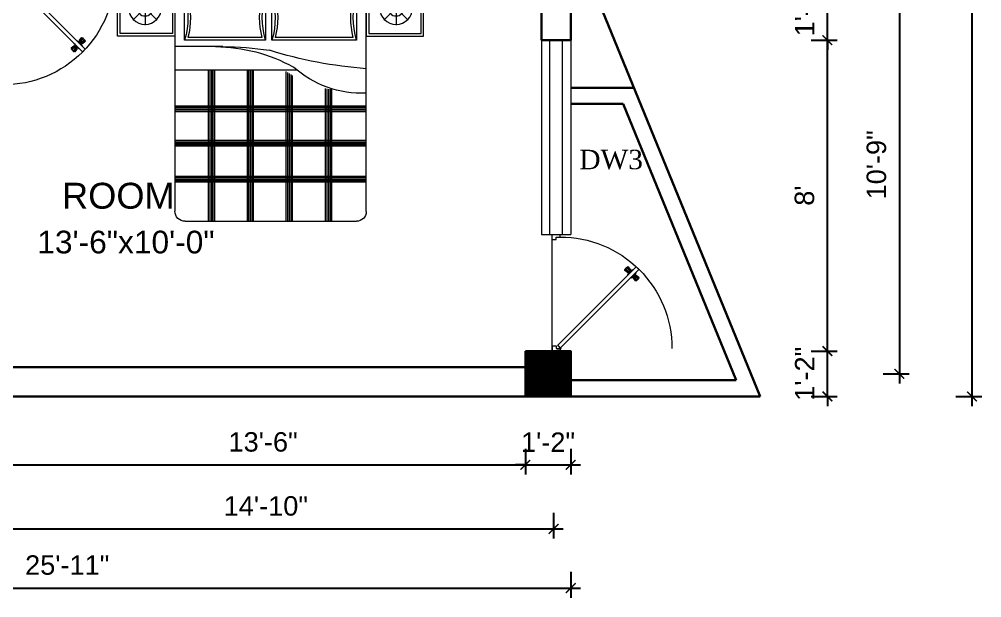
# Model space of a CAD drawing. Header units: inches. Extents: x 2681 to 17714, y 9074 to 11852.
# Drawn here: x 3760.5 to 4057.5, y 10664.3 to 10842.9 of the extents above; entities that cross this region are included whole.
import ezdxf

# ---------------------------------------------------------------- set-up
doc = ezdxf.new("R2010")
doc.units = ezdxf.units.IN
doc.header["$MEASUREMENT"] = 0
for name, color, linetype, lineweight in [('A-FURN', 9, 'Continuous', 5), ('hatch-.09', 8, 'Continuous', 9), ('Label', 7, 'Continuous', 13), ('ns_DIMS', 1, 'Continuous', 0), ('ns_TEXT', 7, 'Continuous', 13), ('PUERTAS', 7, 'Continuous', 9), ('Text', 7, 'Continuous', 13), ('WALL', 12, 'Continuous', 30), ('wall2', 1, 'Continuous', 15), ('windoow', 4, 'Continuous', 5)]:
    doc.layers.add(name, color=color, linetype=linetype, lineweight=lineweight)
doc.layers.add('furniture', color=253, linetype='Continuous')
doc.styles.add('arial 1000', font='arial.ttf')
doc.styles.add('dim', font='arial.ttf', dxfattribs={"height": 7})
doc.styles.get("Standard").update_dxf_attribs({"font": 'arial.ttf'})
doc.dimstyles.new("1-8'", dxfattribs={"dimtxt": 6, "dimasz": 3, "dimexe": 3, "dimexo": 6, "dimgap": 4, "dimtad": 1, "dimdec": 0, "dimzin": 0, "dimdsep": 46, "dimlunit": 4, "dimtxsty": 'arial 1000', "dimblk": 'ARCHTICK', "dimcen": 8, "dimdle": 3, "dimclrt": 7, "dimazin": 0, "dimtfac": 1, "dimtdec": 0, "dimtix": 1, "dimtmove": 2, "dimatfit": 3, "dimfxl": 5, "dimfxlon": 1, "dimarcsym": 0})

# ---------------------------------------------------------------- blocks, each defined once
blk = doc.blocks.new('A$C3AED30AC')
at = {"layer": 'A-FURN', "color": 147, "linetype": 'ByBlock'}
for p, q in [((0, 1532.2), (0, 1982.2)), ((0, 1982.2), (450, 1982.2)), ((450, 1982.2), (1949.6, 1982.2)), ((450, 1982.2), (450, 1532.2)), ((450, 1906), (450, 1982.2)), ((1949.6, 1982.2), (1949.6, 1532.2)), ((2399.6, 1982.2), (1949.6, 1982.2)), ((2399.6, 1532.2), (2399.6, 1982.2)), ((450, 1906), (1949.6, 1906)), ((450, 155.2), (450, 1829.8)), ((1949.6, 1829.8), (1949.6, 159)), ((450, 1532.2), (0, 1532.2)), ((1949.6, 1532.2), (2399.6, 1532.2)), ((1869.6, 79), (526.2, 79))]:
    blk.add_line(p, q, dxfattribs=at)
at = {"layer": 'A-FURN', "color": 8}
for p, q in [((20, 1552.2), (20, 1962.2)), ((20, 1962.2), (430, 1962.2)), ((430, 1962.2), (430, 1552.2)), ((1969.6, 1962.2), (1969.6, 1552.2)), ((2379.6, 1962.2), (1969.6, 1962.2)), ((2379.6, 1552.2), (2379.6, 1962.2)), ((430, 1552.2), (20, 1552.2)), ((1969.6, 1552.2), (2379.6, 1552.2))]:
    blk.add_line(p, q, dxfattribs=at)
at = {"layer": 'A-FURN', "color": 5, "linetype": 'ByBlock'}
for p, q in [((216, 1752.2), (216, 1886.6)), ((2183.6, 1752.2), (2183.6, 1886.6)), ((216, 1752.2), (121, 1847.2)), ((216, 1752.2), (311.1, 1847.2)), ((526.2, 1855.2), (526.2, 1499.6)), ((1189.3, 1855.2), (526.2, 1855.2)), ((1189.3, 1499.6), (1189.3, 1855.2)), ((1873.4, 1855.2), (1240.1, 1855.2)), ((1240.1, 1855.2), (1240.1, 1499.6)), ((1873.4, 1499.6), (1873.4, 1855.2)), ((2183.6, 1752.2), (2088.5, 1847.2)), ((2183.6, 1752.2), (2278.6, 1847.2)), ((216, 1752.2), (81.7, 1752.2)), ((216, 1752.2), (121, 1657.2)), ((216, 1752.2), (216, 1752.2)), ((216, 1752.2), (216, 1752.2)), ((216, 1752.2), (216, 1752.2)), ((216, 1752.2), (350.4, 1752.2)), ((216, 1752.2), (216, 1617.8)), ((216, 1752.2), (311.1, 1657.2)), ((2183.6, 1752.2), (2049.2, 1752.2)), ((2183.6, 1752.2), (2088.5, 1657.2)), ((2183.6, 1752.2), (2317.9, 1752.2)), ((2183.6, 1752.2), (2183.6, 1752.2)), ((2183.6, 1752.2), (2183.6, 1752.2)), ((2183.6, 1752.2), (2183.6, 1752.2)), ((2183.6, 1752.2), (2278.6, 1657.2)), ((2183.6, 1752.2), (2183.6, 1617.8)), ((526.2, 1499.6), (1189.3, 1499.6)), ((1240.1, 1499.6), (1873.4, 1499.6)), ((1573.7, 1448.8), (1949.6, 1448.8)), ((996, 1263.6), (1949.6, 1263.6))]:
    blk.add_line(p, q, dxfattribs=at)
at = {"layer": 'A-FURN', "color": 9}
for p, q in [((1163.2, 1835.2), (552.3, 1835.2)), ((1847.3, 1835.2), (1266.2, 1835.2)), ((552.3, 1519.6), (1163.2, 1519.6)), ((1266.2, 1519.6), (1847.3, 1519.6))]:
    blk.add_line(p, q, dxfattribs=at)
at = {"layer": 'A-FURN', "color": 8, "linetype": 'Continuous'}
for p, q in [((1029.9, 1223.1), (1029.9, 79)), ((1041.9, 1230), (1041.9, 79)), ((1053.9, 1237.2), (1053.9, 79)), ((1067, 1245.2), (1067, 79)), ((1079, 1252.8), (1079, 79)), ((1335, 1263.6), (1335, 79)), ((1347, 1263.6), (1347, 79)), ((1359, 1263.6), (1359, 79)), ((1372.1, 1263.6), (1372.1, 79)), ((1384.1, 1263.6), (1384.1, 79)), ((1639.9, 1263.6), (1639.9, 79)), ((1651.9, 1263.6), (1651.9, 79)), ((1663.9, 1263.6), (1663.9, 79)), ((1676.9, 1263.6), (1676.9, 79)), ((1688.9, 1263.6), (1688.9, 79)), ((722, 1114.6), (722, 79)), ((734, 1114.6), (734, 79)), ((746, 1114.6), (746, 79)), ((759.1, 1117.1), (759.1, 79)), ((771.1, 1120.2), (771.1, 79)), ((450, 983.2), (1949.6, 983.2)), ((450, 971.2), (1949.6, 971.2)), ((450, 959.2), (1949.6, 959.2)), ((450, 949.8), (1949.6, 949.8)), ((450, 937.8), (1949.6, 937.8)), ((450, 713), (1949.6, 713)), ((450, 701), (1949.6, 701)), ((450, 689), (1949.6, 689)), ((450, 679.6), (1949.6, 679.6)), ((450, 667.6), (1949.6, 667.6)), ((450, 431.1), (1949.6, 431.1)), ((450, 419.1), (1949.6, 419.1)), ((450, 407.1), (1949.6, 407.1)), ((450, 397.7), (1949.6, 397.7)), ((450, 385.7), (1949.6, 385.7))]:
    blk.add_line(p, q, dxfattribs=at)
at = {"layer": 'A-FURN', "color": 5, "linetype": 'ByBlock'}
for centre, radius in [((216, 1752.2), 128.5), ((216, 1752.2), 62.8), ((2183.6, 1752.2), 128.5), ((2183.6, 1752.2), 62.8)]:
    blk.add_circle(centre, radius, dxfattribs=at)
at = {"layer": 'A-FURN', "color": 147, "linetype": 'ByBlock'}
for centre, radius, start, end in [((526.2, 1829.8), 76.2, 90, 180), ((1873.4, 1829.8), 76.2, 0, 90), ((526.2, 155.2), 76.2, 180, 270), ((1869.6, 159), 80, 270, 0)]:
    blk.add_arc(centre, radius, start, end, dxfattribs=at)
at = {"layer": 'A-FURN', "color": 5, "linetype": 'ByBlock'}
for centre, radius, start, end in [((-83.4, 1677.4), 635, 343.7398, 16.2602), ((1798.9, 1677.4), 635, 163.73979, 196.26021), ((630.5, 1677.4), 635, 343.7398, 16.2602), ((2483, 1677.4), 635, 163.73979, 196.26021), ((1638.5, 177.4), 1271.4, 90.35642, 119.03891), ((1572.9, -870.3), 2319.1, 89.98014, 99.03119), ((193.9, 4688.5), 3422.4, 274.28895, 287.24996), ((485.1, 1886.5), 802.9, 267.49694, 311.91323)]:
    blk.add_arc(centre, radius, start, end, dxfattribs=at)
at = {"layer": 'A-FURN', "color": 9}
for centre, start, end in [((-83.4, 1677.4), 346.05939, 13.94061), ((1798.9, 1677.4), 166.05939, 193.94061), ((630.5, 1677.4), 346.05939, 13.94061), ((2483, 1677.4), 166.05939, 193.94061)]:
    blk.add_arc(centre, 655, start, end, dxfattribs=at)
blk = doc.blocks.new('3ft')
at = {"layer": 'PUERTAS', "color": 2}
for p, q in [((1.01, 2.52), (25.23, 26.74)), ((26.05, 25.92), (25.23, 26.74)), ((26.05, 25.92), (1.77, 1.64)), ((21.99, 26.11), (21.98, 26.13)), ((25.42, 22.68), (25.43, 22.67)), ((0, 2.4), (0, 0)), ((0.72, 2.4), (0, 2.4)), ((1.6, 0), (0, 0)), ((0.72, 1.52), (0.72, 2.44)), ((0.8, 1.52), (0.72, 1.52)), ((0.8, 1.52), (0.8, 2.41)), ((0.8, 1.2), (0.8, 1.52)), ((1.6, 1.2), (0.8, 1.2)), ((1.57, 1.84), (0.94, 2.47)), ((1.63, 1.89), (0.97, 2.55)), ((1.63, 1.89), (1.57, 1.84)), ((1.77, 1.64), (1.57, 1.84)), ((1.6, 0), (1.6, 1.2)), ((34.4, 0), (34.4, 1.2)), ((34.4, 1.2), (35.2, 1.2)), ((34.4, 0), (36, 0)), ((35.2, 1.2), (35.2, 2.4)), ((35.2, 2.4), (36, 2.4)), ((36, 0), (36, 2.4))]:
    blk.add_line(p, q, dxfattribs=at)
at = {"layer": 'PUERTAS', "color": 8}
for p, q in [((23.46, 25.83), (22.72, 26.75)), ((22.57, 24.94), (21.65, 25.68)), ((22.63, 24.99), (21.69, 25.75)), ((22.74, 25.1), (21.84, 25.9)), ((22.13, 26.28), (21.98, 26.13)), ((22.88, 25.24), (22.01, 26.06)), ((22.13, 26.28), (22.27, 26.42)), ((22.29, 26.41), (22.27, 26.42)), ((23.16, 25.52), (22.34, 26.39)), ((23.3, 25.66), (22.5, 26.56)), ((23.41, 25.77), (22.65, 26.71)), ((22.69, 24.32), (23.02, 24.83)), ((22.95, 24.96), (22.84, 25.07)), ((22.98, 24.99), (22.86, 25.1)), ((23.03, 25.04), (22.91, 25.15)), ((22.91, 24.53), (23.1, 24.91)), ((23.11, 25.12), (22.99, 25.23)), ((23.13, 24.76), (23.18, 24.99)), ((23.28, 25.3), (23.17, 25.41)), ((23.36, 25.37), (23.25, 25.49)), ((23.31, 24.94), (23.28, 25.08)), ((23.41, 25.43), (23.3, 25.54)), ((23.46, 25.09), (23.32, 25.13)), ((23.44, 25.45), (23.33, 25.56)), ((23.64, 25.27), (23.41, 25.22)), ((23.87, 25.49), (23.49, 25.3)), ((24.08, 25.71), (23.57, 25.38)), ((23.84, 23.6), (24.22, 23.79)), ((24.07, 23.82), (24.3, 23.88)), ((24.25, 24), (24.39, 23.97)), ((24.4, 24.15), (24.43, 24.01)), ((24.43, 23.8), (24.54, 23.69)), ((24.58, 24.33), (24.52, 24.1)), ((24.6, 23.97), (24.72, 23.86)), ((24.8, 24.56), (24.61, 24.18)), ((25.02, 24.77), (24.68, 24.26)), ((24.68, 24.05), (24.79, 23.94)), ((24.73, 24.1), (24.85, 23.99)), ((24.76, 24.13), (24.87, 24.02)), ((24.83, 23.85), (25.7, 23.03)), ((24.97, 23.99), (25.87, 23.2)), ((25.08, 24.1), (26.02, 23.34)), ((25.14, 24.15), (26.06, 23.41)), ((23.63, 23.38), (24.14, 23.72)), ((24.25, 23.26), (24.99, 22.34)), ((24.27, 23.64), (24.38, 23.53)), ((24.3, 23.67), (24.41, 23.56)), ((24.3, 23.32), (25.06, 22.38)), ((24.35, 23.72), (24.46, 23.61)), ((24.41, 23.43), (25.2, 22.53)), ((24.55, 23.57), (25.37, 22.7)), ((25.58, 22.82), (25.43, 22.67)), ((25.58, 22.82), (25.73, 22.97)), ((25.72, 22.98), (25.73, 22.97)), ((0, 0), (36, 0))]:
    blk.add_line(p, q, dxfattribs=at)
at = {"layer": 'PUERTAS', "color": 1}
for p, q in [((21.67, 25.73), (22.17, 26.23)), ((22.49, 24.95), (21.67, 25.61)), ((21.7, 25.82), (22.14, 26.26)), ((21.73, 25.79), (21.7, 25.82)), ((22.58, 26.7), (22.14, 26.26)), ((22.67, 26.73), (22.17, 26.23)), ((22.61, 26.67), (22.58, 26.7)), ((22.6, 24.96), (23.02, 25.38)), ((22.61, 24.25), (22.92, 24.72)), ((22.62, 24.13), (22.61, 24.14)), ((22.7, 25.07), (22.71, 25.06)), ((23.45, 25.91), (22.79, 26.73)), ((22.82, 25.06), (23.08, 25.32)), ((22.94, 24.95), (22.83, 25.07)), ((22.92, 24.72), (22.92, 24.72)), ((22.93, 24.94), (23.19, 25.21)), ((22.93, 24.84), (22.93, 24.83)), ((23.44, 25.81), (23.02, 25.38)), ((23.34, 25.58), (23.08, 25.32)), ((23.46, 25.47), (23.19, 25.21)), ((23.33, 25.7), (23.34, 25.69)), ((23.45, 25.46), (23.33, 25.57)), ((23.57, 25.47), (23.57, 25.47)), ((24.15, 25.79), (23.68, 25.48)), ((23.68, 25.48), (23.68, 25.48)), ((24.25, 23.62), (24.51, 23.89)), ((24.27, 25.78), (24.26, 25.79)), ((24.37, 23.52), (24.63, 23.77)), ((24.78, 24.15), (24.51, 23.89)), ((24.89, 24.03), (24.63, 23.77)), ((25.11, 24.14), (24.69, 23.71)), ((24.77, 24.14), (24.88, 24.03)), ((24.79, 24.38), (24.78, 24.37)), ((24.78, 24.26), (24.78, 24.26)), ((25.1, 24.84), (24.79, 24.38)), ((25, 24.03), (25, 24.03)), ((25.09, 24.96), (25.1, 24.95)), ((25.22, 24.14), (26.03, 23.48)), ((23.44, 23.31), (23.45, 23.3)), ((23.56, 23.3), (24.03, 23.61)), ((24.03, 23.61), (24.03, 23.62)), ((24.14, 23.62), (24.14, 23.62)), ((24.26, 23.29), (24.69, 23.71)), ((24.26, 23.63), (24.37, 23.52)), ((24.26, 23.18), (24.92, 22.37)), ((24.37, 23.4), (24.37, 23.4)), ((25.04, 22.36), (25.54, 22.86)), ((25.1, 22.42), (25.13, 22.39)), ((25.13, 22.39), (25.57, 22.83)), ((26.04, 23.37), (25.54, 22.86)), ((26.01, 23.27), (25.57, 22.83)), ((25.98, 23.3), (26.01, 23.27))]:
    blk.add_line(p, q, dxfattribs=at)
at = {"layer": 'PUERTAS', "color": 2}
for radius in [0.155, 0.0752]:
    blk.add_circle((0.82, 2.56), radius, dxfattribs=at)
at = {"layer": 'PUERTAS', "color": 8}
blk.add_arc((0.82, 2.56), 34.38, 359.7285, 90.0333, dxfattribs=at)
at = {"layer": 'PUERTAS', "color": 1}
for centre, start, end in [((22.73, 26.68), 38.9236, 135), ((22.54, 25.01), 231.0764, 315), ((22.67, 24.2), 135, 225), ((22.77, 25.12), 225, 315), ((22.99, 24.89), 135, 219.7428), ((22.87, 24.78), 315, 39.7428), ((23.28, 25.63), 315, 45), ((23.39, 25.86), 315, 38.9236), ((23.51, 25.41), 50.2572, 135), ((23.62, 25.53), 230.2572, 315), ((24.2, 25.73), 45, 135), ((24.84, 24.31), 135, 219.7428), ((24.72, 24.21), 315, 39.7428), ((24.94, 23.98), 45, 135), ((25.04, 24.89), 315, 45), ((25.17, 24.08), 51.0764, 135), ((23.51, 23.36), 225, 315), ((24.09, 23.56), 50.2572, 135), ((24.2, 23.68), 230.2572, 315), ((24.32, 23.23), 135, 218.9236), ((24.42, 23.46), 135, 225), ((24.98, 22.42), 218.9236, 315), ((25.98, 23.42), 315, 51.0764)]:
    blk.add_arc(centre, 0.08, start, end, dxfattribs=at)
blk = doc.blocks.new('*U19')
at = {"color": 3}
blk.add_blockref('3ft', (0, 0), dxfattribs=at)
blk = doc.blocks.new('_ArchTick')
at = {"color": 0, "const_width": 0.15}
blk.add_lwpolyline([(-0.5, -0.5), (0.5, 0.5)], dxfattribs=at)
blk = doc.blocks.new('*D523')
at = {"layer": 'Defpoints', "color": 0, "transparency": 16777216}
for p in [(3930.66, 10740.48), (4009.87, 10740.48), (3930.66, 10726.48)]:
    blk.add_point(p, dxfattribs=at)
at = {"layer": 'ns_DIMS', "color": 0, "lineweight": -2, "transparency": 16777216}
for p, q in [((4009.87, 10740.48), (4009.87, 10743.48)), ((4004.87, 10740.48), (4012.87, 10740.48)), ((4009.87, 10726.48), (4009.87, 10740.48)), ((4004.87, 10726.48), (4012.87, 10726.48)), ((4009.87, 10726.48), (4009.87, 10723.48))]:
    blk.add_line(p, q, dxfattribs=at)
at = {"layer": 'ns_DIMS', "color": 0, "lineweight": -2, "transparency": 16777216, "xscale": 3, "yscale": 3, "zscale": 3}
for p, rotation in [((4009.87, 10740.48), 270), ((4009.87, 10726.48), 90)]:
    blk.add_blockref('_ArchTick', p, dxfattribs=dict(at, rotation=rotation))
at = {"layer": 'ns_DIMS', "color": 7, "transparency": 16777216, "insert": (4002.86, 10733.48), "char_height": 6, "attachment_point": 5, "rotation": 90, "style": 'arial 1000'}
blk.add_mtext('1\'-2"', dxfattribs=at)
blk = doc.blocks.new('*D524')
at = {"layer": 'Defpoints', "color": 0, "transparency": 16777216}
for p in [(3930.66, 10836.48), (4009.87, 10836.48), (3930.66, 10740.48)]:
    blk.add_point(p, dxfattribs=at)
at = {"layer": 'ns_DIMS', "color": 0, "lineweight": -2, "transparency": 16777216}
for p, q in [((4009.87, 10737.48), (4009.87, 10839.48)), ((4004.87, 10836.48), (4012.87, 10836.48)), ((4004.87, 10740.48), (4012.87, 10740.48))]:
    blk.add_line(p, q, dxfattribs=at)
at = {"layer": 'ns_DIMS', "color": 0, "lineweight": -2, "transparency": 16777216, "xscale": 3, "yscale": 3, "zscale": 3}
for p, rotation in [((4009.87, 10836.48), 90), ((4009.87, 10740.48), 270)]:
    blk.add_blockref('_ArchTick', p, dxfattribs=dict(at, rotation=rotation))
at = {"layer": 'ns_DIMS', "color": 7, "transparency": 16777216, "insert": (4002.81, 10788.48), "char_height": 6, "attachment_point": 5, "rotation": 90, "style": 'arial 1000'}
blk.add_mtext("8'", dxfattribs=at)
blk = doc.blocks.new('*D525')
at = {"layer": 'Defpoints', "color": 0, "transparency": 16777216}
for p in [(3930.66, 10855.48), (4009.87, 10855.48), (3930.66, 10836.48)]:
    blk.add_point(p, dxfattribs=at)
at = {"layer": 'ns_DIMS', "color": 0, "lineweight": -2, "transparency": 16777216}
for p, q in [((4009.87, 10855.48), (4009.87, 10858.48)), ((4004.87, 10855.48), (4012.87, 10855.48)), ((4009.87, 10836.48), (4009.87, 10855.48)), ((4004.87, 10836.48), (4012.87, 10836.48)), ((4009.87, 10836.48), (4009.87, 10833.48))]:
    blk.add_line(p, q, dxfattribs=at)
at = {"layer": 'ns_DIMS', "color": 0, "lineweight": -2, "transparency": 16777216, "xscale": 3, "yscale": 3, "zscale": 3}
for p, rotation in [((4009.87, 10855.48), 270), ((4009.87, 10836.48), 90)]:
    blk.add_blockref('_ArchTick', p, dxfattribs=dict(at, rotation=rotation))
at = {"layer": 'ns_DIMS', "color": 7, "transparency": 16777216, "insert": (4002.86, 10845.98), "char_height": 6, "attachment_point": 5, "rotation": 90, "style": 'arial 1000'}
blk.add_mtext('1\'-7"', dxfattribs=at)
blk = doc.blocks.new('*D532')
at = {"layer": 'Defpoints', "color": 0, "transparency": 16777216}
for p in [(3930.66, 10862.48), (3930.66, 10733.48), (4032.07, 10733.48)]:
    blk.add_point(p, dxfattribs=at)
at = {"layer": 'ns_DIMS', "color": 0, "lineweight": -2, "transparency": 16777216}
for p, q in [((4032.07, 10865.48), (4032.07, 10730.48)), ((4027.07, 10862.48), (4035.07, 10862.48)), ((4027.07, 10733.48), (4035.07, 10733.48))]:
    blk.add_line(p, q, dxfattribs=at)
at = {"layer": 'ns_DIMS', "color": 0, "lineweight": -2, "transparency": 16777216, "xscale": 3, "yscale": 3, "zscale": 3}
for p, rotation in [((4032.07, 10862.48), 90), ((4032.07, 10733.48), 270)]:
    blk.add_blockref('_ArchTick', p, dxfattribs=dict(at, rotation=rotation))
at = {"layer": 'ns_DIMS', "color": 7, "transparency": 16777216, "insert": (4025.01, 10797.98), "char_height": 6, "attachment_point": 5, "rotation": 90, "style": 'arial 1000'}
blk.add_mtext('10\'-9"', dxfattribs=at)
blk = doc.blocks.new('*D443')
at = {"layer": 'Defpoints', "color": 0, "transparency": 16777216}
for p in [(3822.06, 11135.12), (4054.5, 11135.12), (3930.66, 10726.48)]:
    blk.add_point(p, dxfattribs=at)
at = {"layer": 'ns_DIMS', "color": 0, "lineweight": -2, "transparency": 16777216}
for p, q in [((4054.5, 10723.48), (4054.5, 11138.12)), ((4049.5, 11135.12), (4057.5, 11135.12)), ((4049.5, 10726.48), (4057.5, 10726.48))]:
    blk.add_line(p, q, dxfattribs=at)
at = {"layer": 'ns_DIMS', "color": 0, "lineweight": -2, "transparency": 16777216, "xscale": 3, "yscale": 3, "zscale": 3}
for p, rotation in [((4054.5, 11135.12), 90), ((4054.5, 10726.48), 270)]:
    blk.add_blockref('_ArchTick', p, dxfattribs=dict(at, rotation=rotation))
at = {"layer": 'ns_DIMS', "color": 7, "transparency": 16777216, "insert": (4047.43, 10930.8), "char_height": 6, "attachment_point": 5, "rotation": 90, "style": 'arial 1000'}
blk.add_mtext('34\'-1"', dxfattribs=at)
blk = doc.blocks.new('*D456')
at = {"layer": 'Defpoints', "color": 0, "transparency": 16777216}
for p in [(3754.8, 10726.48), (3916.66, 10726.48), (3916.66, 10705.34)]:
    blk.add_point(p, dxfattribs=at)
at = {"layer": 'ns_DIMS', "color": 0, "lineweight": -2, "transparency": 16777216}
for p, q in [((3754.8, 10710.34), (3754.8, 10702.34)), ((3916.66, 10710.34), (3916.66, 10702.34)), ((3751.8, 10705.34), (3919.66, 10705.34))]:
    blk.add_line(p, q, dxfattribs=at)
at = {"layer": 'ns_DIMS', "color": 0, "lineweight": -2, "transparency": 16777216, "xscale": 3, "yscale": 3, "zscale": 3, "rotation": 180}
blk.add_blockref('_ArchTick', (3754.8, 10705.34), dxfattribs=at)
at = {"layer": 'ns_DIMS', "color": 0, "lineweight": -2, "transparency": 16777216, "xscale": 3, "yscale": 3, "zscale": 3}
blk.add_blockref('_ArchTick', (3916.66, 10705.34), dxfattribs=at)
at = {"layer": 'ns_DIMS', "color": 7, "transparency": 16777216, "insert": (3835.73, 10712.4), "char_height": 6, "attachment_point": 5, "style": 'arial 1000'}
blk.add_mtext('13\'-6"', dxfattribs=at)
blk = doc.blocks.new('*D457')
at = {"layer": 'Defpoints', "color": 0, "transparency": 16777216}
for p in [(3916.66, 10726.48), (3930.66, 10726.48), (3930.66, 10705.34)]:
    blk.add_point(p, dxfattribs=at)
at = {"layer": 'ns_DIMS', "color": 0, "lineweight": -2, "transparency": 16777216}
for p, q in [((3916.66, 10710.34), (3916.66, 10702.34)), ((3930.66, 10710.34), (3930.66, 10702.34)), ((3916.66, 10705.34), (3913.66, 10705.34)), ((3916.66, 10705.34), (3930.66, 10705.34)), ((3930.66, 10705.34), (3933.66, 10705.34))]:
    blk.add_line(p, q, dxfattribs=at)
at = {"layer": 'ns_DIMS', "color": 0, "lineweight": -2, "transparency": 16777216, "xscale": 3, "yscale": 3, "zscale": 3}
blk.add_blockref('_ArchTick', (3916.66, 10705.34), dxfattribs=at)
at = {"layer": 'ns_DIMS', "color": 0, "lineweight": -2, "transparency": 16777216, "xscale": 3, "yscale": 3, "zscale": 3, "rotation": 180}
blk.add_blockref('_ArchTick', (3930.66, 10705.34), dxfattribs=at)
at = {"layer": 'ns_DIMS', "color": 7, "transparency": 16777216, "insert": (3923.66, 10712.35), "char_height": 6, "attachment_point": 5, "style": 'arial 1000'}
blk.add_mtext('1\'-2"', dxfattribs=at)
blk = doc.blocks.new('*D459')
at = {"layer": 'Defpoints', "color": 0, "transparency": 16777216}
for p in [(3747.8, 10726.48), (3925.35, 10726.48), (3925.35, 10685.58)]:
    blk.add_point(p, dxfattribs=at)
at = {"layer": 'ns_DIMS', "color": 0, "lineweight": -2, "transparency": 16777216}
for p, q in [((3747.8, 10690.58), (3747.8, 10682.58)), ((3925.35, 10690.58), (3925.35, 10682.58)), ((3744.8, 10685.58), (3928.35, 10685.58))]:
    blk.add_line(p, q, dxfattribs=at)
at = {"layer": 'ns_DIMS', "color": 0, "lineweight": -2, "transparency": 16777216, "xscale": 3, "yscale": 3, "zscale": 3, "rotation": 180}
blk.add_blockref('_ArchTick', (3747.8, 10685.58), dxfattribs=at)
at = {"layer": 'ns_DIMS', "color": 0, "lineweight": -2, "transparency": 16777216, "xscale": 3, "yscale": 3, "zscale": 3}
blk.add_blockref('_ArchTick', (3925.35, 10685.58), dxfattribs=at)
at = {"layer": 'ns_DIMS', "color": 7, "transparency": 16777216, "insert": (3836.57, 10692.64), "char_height": 6, "attachment_point": 5, "style": 'arial 1000'}
blk.add_mtext('14\'-10"', dxfattribs=at)
blk = doc.blocks.new('*D460')
at = {"layer": 'Defpoints', "color": 0, "transparency": 16777216}
for p in [(3619.89, 10726.48), (3930.66, 10726.48), (3930.66, 10667.32)]:
    blk.add_point(p, dxfattribs=at)
at = {"layer": 'ns_DIMS', "color": 0, "lineweight": -2, "transparency": 16777216}
for p, q in [((3619.89, 10672.32), (3619.89, 10664.32)), ((3930.66, 10672.32), (3930.66, 10664.32)), ((3616.89, 10667.32), (3933.66, 10667.32))]:
    blk.add_line(p, q, dxfattribs=at)
at = {"layer": 'ns_DIMS', "color": 0, "lineweight": -2, "transparency": 16777216, "xscale": 3, "yscale": 3, "zscale": 3, "rotation": 180}
blk.add_blockref('_ArchTick', (3619.89, 10667.32), dxfattribs=at)
at = {"layer": 'ns_DIMS', "color": 0, "lineweight": -2, "transparency": 16777216, "xscale": 3, "yscale": 3, "zscale": 3}
blk.add_blockref('_ArchTick', (3930.66, 10667.32), dxfattribs=at)
at = {"layer": 'ns_DIMS', "color": 7, "transparency": 16777216, "insert": (3775.28, 10674.38), "char_height": 6, "attachment_point": 5, "style": 'arial 1000'}
blk.add_mtext('25\'-11"', dxfattribs=at)

msp = doc.modelspace()

# ---------------------------------------------------------------- hatches: boundary and pattern name
at = {"layer": 'hatch-.09'}
h = msp.add_hatch(dxfattribs=at)
h.set_pattern_fill('ANSI31', color=256)
h.set_pattern_definition([(45, (-11515.72938, 10450.33713), (-0.0883883476, 0.0883883476), [])])
h.paths.add_polyline_path([(3930.66, 10740.48), (3916.66, 10740.48), (3916.66, 10726.48), (3930.66, 10726.48)])

# ---------------------------------------------------------------- linework, layer by layer
at = {"layer": 'WALL'}
for p, q in [((3930.66, 10836.48), (3930.66, 10869.48)), ((3930.66, 10869.48), (3989.12, 10726.48)), ((3921.66, 10836.48), (3921.66, 10855.48)), ((3921.66, 10836.48), (3930.66, 10836.48)), ((3950.16, 10821.77), (3930.66, 10821.77)), ((3946.81, 10816.77), (3930.66, 10816.77)), ((3946.81, 10816.77), (3981.67, 10731.48)), ((3752.55, 10735.48), (3916.66, 10735.48)), ((3752.55, 10735.48), (3916.66, 10735.48)), ((3981.67, 10731.48), (3930.66, 10731.48)), ((3619.89, 10726.48), (3925.35, 10726.48)), ((3989.12, 10726.48), (3930.66, 10726.48))]:
    msp.add_line(p, q, dxfattribs=at)
msp.add_lwpolyline([(3916.66, 10740.48), (3930.66, 10740.48), (3930.66, 10726.48), (3916.66, 10726.48)], close=True, dxfattribs=at)
at = {"layer": 'wall2'}
for p, q in [((3921.66, 10836.48), (3921.66, 10776.48)), ((3930.66, 10836.48), (3930.66, 10776.48)), ((3921.66, 10776.48), (3930.66, 10776.48))]:
    msp.add_line(p, q, dxfattribs=at)
at = {"layer": 'windoow'}
for p, q in [((3924.16, 10776.48), (3924.16, 10836.48)), ((3928.16, 10776.48), (3928.16, 10836.48))]:
    msp.add_line(p, q, dxfattribs=at)

# ---------------------------------------------------------------- block references
at = {"layer": 'furniture', "xscale": -0.03937007859349251, "yscale": 0.03937007859349251, "zscale": 0.03937007859349251}
msp.add_blockref('A$C3AED30AC', (3885.27, 10777.43), dxfattribs=at)
at = {"layer": 'WALL', "xscale": -1}
for p, rotation in [((3754.8, 10859.61), 180), ((3924.96, 10740.48), 270)]:
    msp.add_blockref('*U19', p, dxfattribs=dict(at, rotation=rotation))

# ---------------------------------------------------------------- texts
at = {"layer": 'Label', "color": 5, "linetype": 'ByBlock', "insert": (3791.06, 10792.44), "char_height": 8, "width": 88.4068, "attachment_point": 2, "style": 'dim'}
msp.add_mtext('ROOM', dxfattribs=at)
at = {"layer": 'ns_TEXT', "insert": (3931.6, 10802.63), "char_height": 6, "attachment_point": 1}
msp.add_mtext_dynamic_manual_height_columns('\\pi1.71864;{\\fTimes New Roman|b0|i0|c0|p18;DW3}', width=21.7401, gutter_width=72, heights=[4.46], dxfattribs=at)
at = {"layer": 'Text', "insert": (3793.4, 10777.64), "char_height": 7, "width": 440.957, "attachment_point": 2}
msp.add_mtext('13\'-6"x10\'-0"', dxfattribs=at)

# ---------------------------------------------------------------- dimensions: what is measured, and where the dimension line sits
at = {"layer": 'ns_DIMS'}
for base, p1, p2, picture, middle in [((4054.5, 11135.12), (3930.66, 10726.48), (3822.06, 11135.12), '*D443', (4047.43, 10930.8)), ((4032.07, 10733.48), (3930.66, 10862.48), (3930.66, 10733.48), '*D532', (4025.01, 10797.98)), ((4009.87, 10855.48), (3930.66, 10836.48), (3930.66, 10855.48), '*D525', (4002.86, 10845.98)), ((4009.87, 10836.48), (3930.66, 10740.48), (3930.66, 10836.48), '*D524', (4002.81, 10788.48)), ((4009.87, 10740.48), (3930.66, 10726.48), (3930.66, 10740.48), '*D523', (4002.86, 10733.48))]:
    dim = msp.add_linear_dim(base=base, p1=p1, p2=p2, angle=90, dimstyle="1-8'", dxfattribs=at)
    dim.commit()
    dim.dimension.update_dxf_attribs({"geometry": picture, "text_midpoint": middle})
for base, p1, p2, picture, middle in [((3930.66, 10667.32), (3619.89, 10726.48), (3930.66, 10726.48), '*D460', (3775.28, 10674.38)), ((3925.35, 10685.58), (3747.8, 10726.48), (3925.35, 10726.48), '*D459', (3836.57, 10692.64)), ((3916.66, 10705.34), (3754.8, 10726.48), (3916.66, 10726.48), '*D456', (3835.73, 10712.4)), ((3930.66, 10705.34), (3916.66, 10726.48), (3930.66, 10726.48), '*D457', (3923.66, 10712.35))]:
    dim = msp.add_linear_dim(base=base, p1=p1, p2=p2, dimstyle="1-8'", dxfattribs=at)
    dim.commit()
    dim.dimension.update_dxf_attribs({"geometry": picture, "text_midpoint": middle})

doc.saveas('drawing.dxf')
